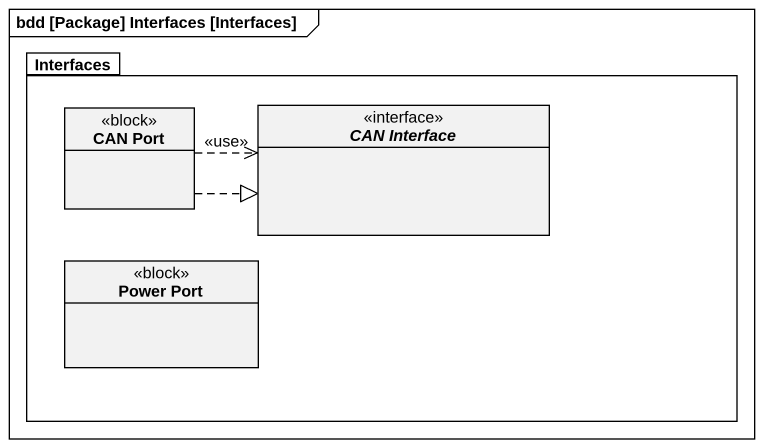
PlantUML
@startuml
mainframe bdd [Package] Interfaces [Interfaces]
hide circle
hide empty members
package Interfaces {
  class "CAN Port" as CAN_Port <<block>>
  interface "CAN Interface" as CAN_Interface
  class "Power Port" as Power_Port <<block>>
}
CAN_Port .right.> CAN_Interface : <<use>>
CAN_Port .right.|> CAN_Interface
@enduml
